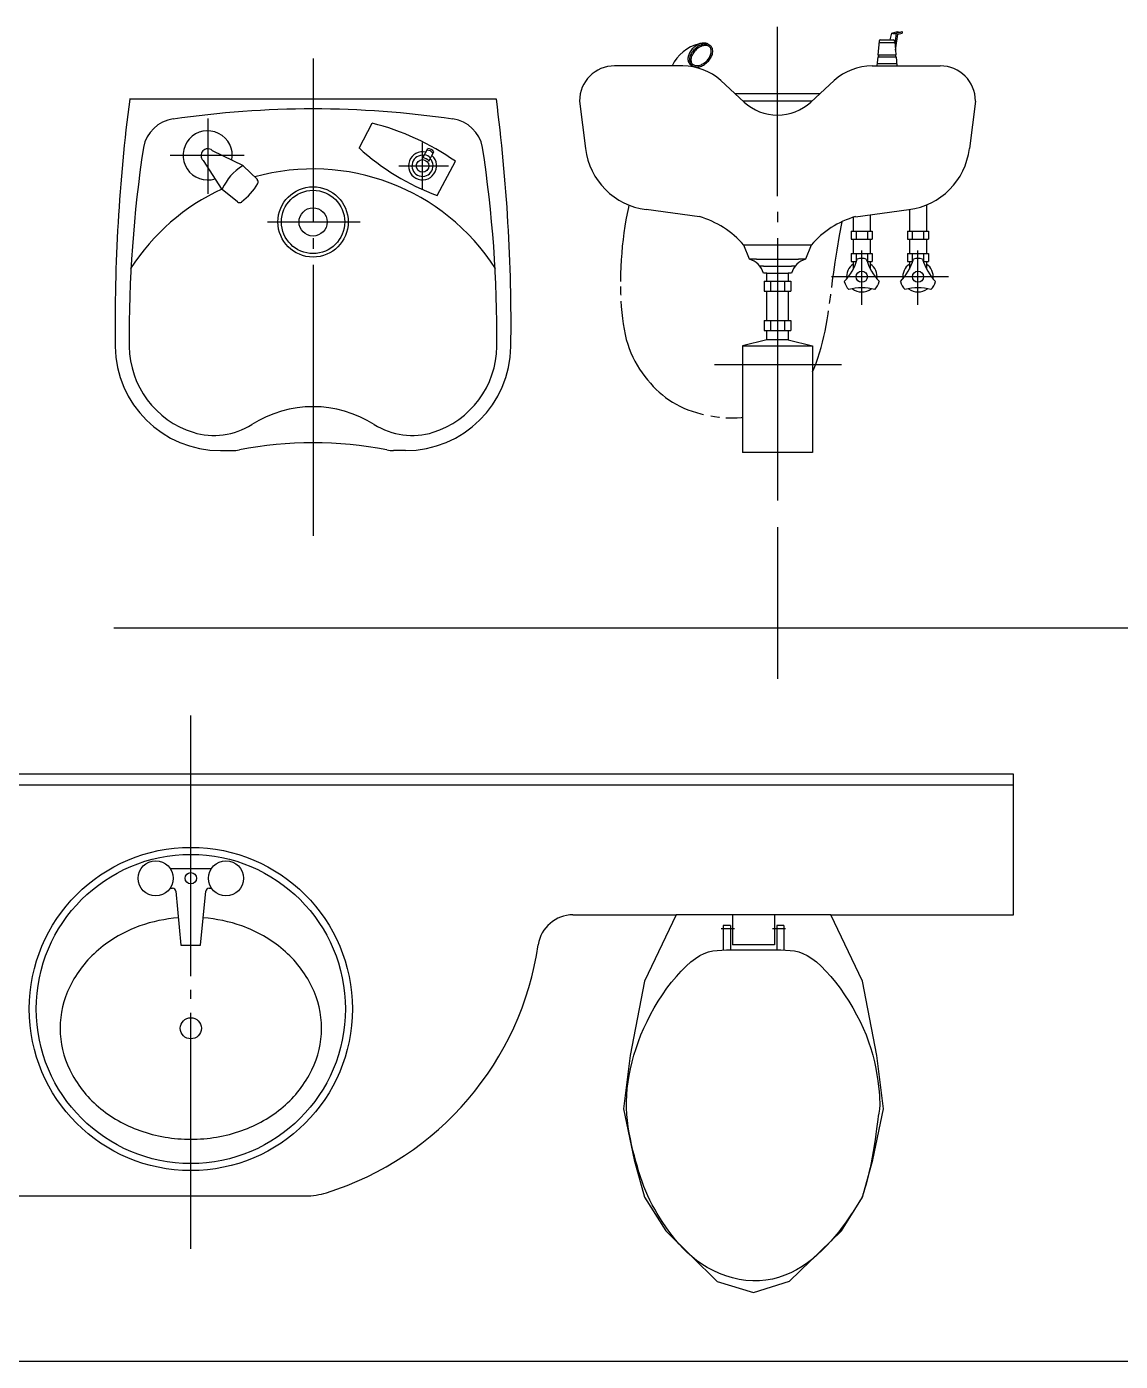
# Model space of a CAD drawing. Header units: inches. Extents: x -1249499 to 290957, y -589671 to 1013543.
# Drawn here: x -1134841 to -1133284, y 303067 to 304967 of the extents above; entities that cross this region are included whole.
import ezdxf

# ---------------------------------------------------------------- set-up
doc = ezdxf.new("R2010")
doc.units = ezdxf.units.IN
doc.header["$MEASUREMENT"] = 0
doc.layers.add('4', color=4, linetype='Continuous')
doc.layers.add('5', color=5, linetype='Continuous')

msp = doc.modelspace()

# ---------------------------------------------------------------- linework, layer by layer
at = {"layer": '4'}
for p, q in [((-1133611.7, 304948), (-1133609.2, 304957.3)), ((-1133609.2, 304957.3), (-1133601.3, 304959.5)), ((-1133604.6, 304942.1), (-1133602.4, 304957.3)), ((-1133603.8, 304932.9), (-1133600.5, 304955.8)), ((-1133602.4, 304957.3), (-1133594.6, 304959.5)), ((-1133600.5, 304955.8), (-1133594.6, 304957.4)), ((-1133594.6, 304959.5), (-1133594.6, 304957.4)), ((-1133870.4, 304941.5), (-1133869.2, 304940.7)), ((-1133627.3, 304946.2), (-1133629, 304926.2)), ((-1133627.5, 304944), (-1133604.8, 304944)), ((-1133625.3, 304948), (-1133607, 304948)), ((-1133605, 304946.2), (-1133603.3, 304926.3)), ((-1133629.2, 304923.5), (-1133630.3, 304910.8)), ((-1133629.2, 304923.5), (-1133603.1, 304923.5)), ((-1133629, 304926.3), (-1133603.3, 304926.3)), ((-1133628.1, 304926.3), (-1133628.3, 304923.5)), ((-1133604.1, 304926.3), (-1133603.9, 304923.5)), ((-1133603.1, 304923.5), (-1133602, 304910.8)), ((-1133906.6, 304910.8), (-1134003.7, 304910.8)), ((-1133894.3, 304911.7), (-1133892, 304910.3)), ((-1133637.2, 304910.8), (-1133540.2, 304910.8)), ((-1133630, 304914), (-1133602.3, 304914)), ((-1133852.6, 304889.8), (-1133819.2, 304859.2)), ((-1133691.3, 304889.8), (-1133724.6, 304859.2)), ((-1134172, 304863.4), (-1134694.1, 304863.4)), ((-1134053.7, 304860.8), (-1134045.2, 304793)), ((-1133712, 304870.8), (-1133831.9, 304870.8)), ((-1133722.9, 304860.8), (-1133821, 304860.8)), ((-1133490.2, 304860.8), (-1133498.7, 304793)), ((-1134367.6, 304793.9), (-1134348.8, 304829.2)), ((-1134576.7, 304790.6), (-1134532.6, 304768.9)), ((-1134276.8, 304780), (-1134269.7, 304793.3)), ((-1134268, 304775.3), (-1134260.9, 304788.6)), ((-1134589.4, 304776.3), (-1134562.7, 304735.1)), ((-1134512.3, 304748.9), (-1134532.3, 304768.6)), ((-1134256.4, 304726.1), (-1134230.4, 304775.1)), ((-1134540.5, 304717.3), (-1134562.4, 304734.8)), ((-1133559.8, 304712.9), (-1133559.8, 304675.5)), ((-1133883, 304696.2), (-1133959, 304706.2)), ((-1133664.1, 304695.2), (-1133664.1, 304675.5)), ((-1133660.8, 304696.2), (-1133584.9, 304706.2)), ((-1133639.8, 304699), (-1133639.8, 304675.5)), ((-1133584.1, 304706.3), (-1133584.1, 304675.5)), ((-1133666.9, 304675.5), (-1133636.9, 304675.5)), ((-1133666.9, 304675.5), (-1133666.9, 304664.1)), ((-1133660, 304675.5), (-1133660, 304664.1)), ((-1133643.9, 304675.5), (-1133643.9, 304664.1)), ((-1133636.9, 304675.5), (-1133636.9, 304664.1)), ((-1133586.9, 304675.5), (-1133586.9, 304664.1)), ((-1133586.9, 304675.5), (-1133556.9, 304675.5)), ((-1133580, 304675.5), (-1133580, 304664.1)), ((-1133563.9, 304675.5), (-1133563.9, 304664.1)), ((-1133556.9, 304675.5), (-1133556.9, 304664.1)), ((-1133723.9, 304655.8), (-1133819.9, 304655.8)), ((-1133811.9, 304635.8), (-1133819.9, 304655.8)), ((-1133723.9, 304655.8), (-1133731.9, 304635.8)), ((-1133666.9, 304664.1), (-1133636.9, 304664.1)), ((-1133664.1, 304664.1), (-1133664.1, 304643.6)), ((-1133639.8, 304664.1), (-1133639.8, 304643.6)), ((-1133586.9, 304664.1), (-1133556.9, 304664.1)), ((-1133584.1, 304664.1), (-1133584.1, 304643.6)), ((-1133559.8, 304664.1), (-1133559.8, 304643.6)), ((-1133801.9, 304635.8), (-1133811.9, 304635.8)), ((-1133801.9, 304635.8), (-1133741.9, 304635.8)), ((-1133731.9, 304635.8), (-1133741.9, 304635.8)), ((-1133666.9, 304643.6), (-1133636.9, 304643.6)), ((-1133666.9, 304643.6), (-1133666.9, 304632.3)), ((-1133660, 304643.6), (-1133660, 304632.3)), ((-1133643.9, 304643.6), (-1133643.9, 304632.3)), ((-1133636.9, 304643.6), (-1133636.9, 304632.3)), ((-1133586.9, 304643.6), (-1133556.9, 304643.6)), ((-1133586.9, 304643.6), (-1133586.9, 304632.3)), ((-1133580, 304643.6), (-1133580, 304632.3)), ((-1133563.9, 304643.6), (-1133563.9, 304632.3)), ((-1133556.9, 304643.6), (-1133556.9, 304632.3)), ((-1133791.9, 304625.8), (-1133797, 304625.8)), ((-1133791.9, 304625.8), (-1133751.9, 304625.8)), ((-1133786.9, 304615.8), (-1133791.9, 304615.8)), ((-1133786.9, 304615.8), (-1133756.9, 304615.8)), ((-1133786.9, 304604.4), (-1133786.9, 304615.8)), ((-1133751.9, 304615.8), (-1133756.9, 304615.8)), ((-1133756.9, 304615.8), (-1133756.9, 304604.4)), ((-1133746.9, 304625.8), (-1133751.9, 304625.8)), ((-1133666.9, 304632.3), (-1133659.5, 304632.3)), ((-1133664.1, 304632.3), (-1133664.1, 304621.6)), ((-1133644.3, 304632.3), (-1133636.9, 304632.3)), ((-1133639.8, 304632.3), (-1133639.8, 304621.6)), ((-1133586.9, 304632.3), (-1133579.5, 304632.3)), ((-1133584.1, 304632.3), (-1133584.1, 304621.6)), ((-1133564.3, 304632.3), (-1133556.9, 304632.3)), ((-1133559.8, 304632.3), (-1133559.8, 304621.6)), ((-1133791, 304604.4), (-1133752.9, 304604.4)), ((-1133791, 304604.4), (-1133791, 304590.4)), ((-1133781.8, 304604.4), (-1133781.8, 304590.4)), ((-1133762.1, 304604.4), (-1133762.1, 304590.4)), ((-1133752.9, 304604.4), (-1133752.9, 304590.4)), ((-1133791, 304590.4), (-1133752.9, 304590.4)), ((-1133786.9, 304548.3), (-1133786.9, 304590.4)), ((-1133756.9, 304590.4), (-1133756.9, 304548.3)), ((-1133791, 304548.3), (-1133752.9, 304548.3)), ((-1133791, 304548.3), (-1133791, 304534.3)), ((-1133781.8, 304548.3), (-1133781.8, 304534.3)), ((-1133762.1, 304548.3), (-1133762.1, 304534.3)), ((-1133752.9, 304548.3), (-1133752.9, 304534.3)), ((-1133786.9, 304520.8), (-1133821.9, 304512.2)), ((-1133791, 304534.3), (-1133752.9, 304534.3)), ((-1133786.9, 304520.8), (-1133786.9, 304534.3)), ((-1133756.9, 304520.8), (-1133786.9, 304520.8)), ((-1133756.9, 304534.3), (-1133756.9, 304520.8)), ((-1133756.9, 304520.8), (-1133721.9, 304512.2)), ((-1133821.9, 304512.2), (-1133721.9, 304512.2)), ((-1133821.9, 304512.2), (-1133821.9, 304360.8)), ((-1133721.9, 304512.2), (-1133721.9, 304360.8)), ((-1134564.8, 304363.4), (-1134547.6, 304363.4)), ((-1134301.3, 304363.4), (-1134318.5, 304363.4)), ((-1133721.9, 304360.8), (-1133821.9, 304360.8)), ((-1133436, 303902.8), (-1135056, 303902.8)), ((-1133436, 303702.8), (-1133436, 303902.8)), ((-1135057, 303887.8), (-1133436, 303887.8)), ((-1134636.3, 303768.8), (-1134577.7, 303768.8)), ((-1134636.3, 303740.8), (-1134633.2, 303740.8)), ((-1134580.8, 303740.8), (-1134577.7, 303740.8)), ((-1134628.2, 303736.3), (-1134621, 303659.8)), ((-1134593, 303659.8), (-1134585.8, 303736.3)), ((-1134063, 303702.8), (-1133916, 303702.8)), ((-1133916, 303702.8), (-1133961, 303608.6)), ((-1133696, 303702.8), (-1133916, 303702.8)), ((-1133836, 303702.8), (-1133836, 303660.2)), ((-1133776, 303702.8), (-1133776, 303660.2)), ((-1133651, 303608.6), (-1133696, 303702.8)), ((-1133696, 303702.8), (-1133436, 303702.8)), ((-1133839, 303687.7), (-1133849, 303687.7)), ((-1133849, 303687.7), (-1133849, 303652.8)), ((-1133839, 303687.7), (-1133839, 303652.8)), ((-1133773, 303687.7), (-1133773, 303652.8)), ((-1133763, 303687.7), (-1133773, 303687.7)), ((-1133763, 303687.7), (-1133763, 303652.8)), ((-1133833.1, 303682.7), (-1133852.3, 303682.7)), ((-1133760.3, 303682.7), (-1133778.8, 303682.7)), ((-1134621, 303659.8), (-1134593, 303659.8)), ((-1133776, 303660.2), (-1133836, 303660.2)), ((-1133961, 303608.6), (-1133981.4, 303502.6)), ((-1133630.6, 303502.6), (-1133651, 303608.6)), ((-1133981.4, 303502.6), (-1133991, 303426.8)), ((-1133621, 303426.8), (-1133630.6, 303502.6)), ((-1133991, 303426.8), (-1133976, 303354.1)), ((-1133636, 303354.1), (-1133621, 303426.8)), ((-1133976, 303354.1), (-1133961, 303301.2)), ((-1133651, 303301.2), (-1133636, 303354.1)), ((-1135056, 303302.8), (-1134443.6, 303302.8)), ((-1133961, 303301.2), (-1133931, 303253.1)), ((-1133681, 303253.1), (-1133651, 303301.2)), ((-1133931, 303253.1), (-1133857.7, 303181.2)), ((-1133754.7, 303181.4), (-1133681, 303253.1)), ((-1133857.7, 303181.2), (-1133806, 303165.2)), ((-1133806, 303165.2), (-1133754.7, 303181.4))]:
    msp.add_line(p, q, dxfattribs=at)
for points in [[(-1133892, 304910.3, 0.07724), (-1133889.3, 304909.3, 0.106733), (-1133882.9, 304909.6, 0.072961), (-1133877.2, 304911.9, 0.059433), (-1133871.5, 304916.3, 0.059433), (-1133867.1, 304921.9, 0.072961), (-1133864.6, 304927.5, 0.106733), (-1133864.3, 304933.9, 0.155407), (-1133866.9, 304939, 0.155407), (-1133871.9, 304941.7, 0.106733), (-1133878.3, 304941.4, 0.072961), (-1133884, 304939.1, 0.059433), (-1133889.6, 304934.7, 0.059433), (-1133894.1, 304929.2, 0.072961), (-1133896.6, 304923.5, 0.106733), (-1133896.9, 304917.1, 0.155407), (-1133894.3, 304912, 0.155407)], [(-1133896.6, 304913.4, 0.07724), (-1133894.3, 304911.7, 0.106733)], [(-1133894.3, 304912, 0.04396), (-1133893.1, 304910.9, 0.106733)]]:
    msp.add_lwpolyline(points, format="xyb", dxfattribs=at)
msp.add_lwpolyline([(-1133892.9, 304913.4, 0.155407), (-1133888.9, 304911.3, 0.106733), (-1133883.4, 304911.5, 0.072961), (-1133878.2, 304913.7, 0.059433), (-1133872.9, 304917.7, 0.059433), (-1133868.8, 304922.9, 0.072961), (-1133866.6, 304928.1, 0.106733), (-1133866.3, 304933.6, 0.155407), (-1133868.3, 304937.6, 0.155407), (-1133872.3, 304939.7, 0.106733), (-1133877.8, 304939.5, 0.072961), (-1133883, 304937.3, 0.059433), (-1133888.2, 304933.3, 0.059433), (-1133892.4, 304928.1, 0.072961), (-1133894.6, 304923, 0.106733), (-1133894.9, 304917.4, 0.155407)], format="xyb", close=True, dxfattribs=at)
for points in [[(-1133983.4, 304712.6), (-1133984.2, 304709.3), (-1133986, 304700.7), (-1133987.7, 304691.8), (-1133989.2, 304682.6), (-1133990.6, 304673.3), (-1133991.7, 304663.8), (-1133992.8, 304654.1), (-1133993.6, 304644.4), (-1133994.3, 304634.7), (-1133994.9, 304624.9), (-1133995.2, 304615.1), (-1133995.4, 304605.5), (-1133995.4, 304603.8)], [(-1133694.7, 304595.2), (-1133693.4, 304605.4), (-1133691.7, 304617.4), (-1133689.7, 304631.5), (-1133687, 304648.6), (-1133683.5, 304669.2), (-1133680, 304689)], [(-1133995.4, 304596.8), (-1133995.4, 304595.9), (-1133995.2, 304586.5), (-1133995.1, 304584.5)], [(-1133697.7, 304572.8), (-1133697.3, 304575.4), (-1133696, 304584.8), (-1133695.9, 304585.9)], [(-1133994.8, 304575.8), (-1133994.3, 304568.4), (-1133993.6, 304559.8), (-1133992.7, 304551.5), (-1133991.6, 304543.5), (-1133990.3, 304535.9), (-1133988.8, 304528.6), (-1133987.1, 304521.6), (-1133985.1, 304514.9), (-1133982.9, 304508.5), (-1133980.5, 304502.3), (-1133977.8, 304496.2), (-1133974.9, 304490.4), (-1133971.7, 304484.7), (-1133968.3, 304479.2), (-1133964.7, 304473.9), (-1133960.9, 304468.8), (-1133957, 304463.8), (-1133952.9, 304459.1), (-1133948.8, 304454.7), (-1133944.5, 304450.4), (-1133940.2, 304446.3), (-1133935.8, 304442.5), (-1133931.2, 304438.9), (-1133926.4, 304435.5), (-1133921.4, 304432.2), (-1133916.3, 304429.2), (-1133910.9, 304426.5), (-1133905.3, 304423.9), (-1133899.4, 304421.5), (-1133893.4, 304419.3), (-1133887.2, 304417.4), (-1133880.9, 304415.6), (-1133877.1, 304414.7)], [(-1133721.9, 304475.5), (-1133719.6, 304480.7), (-1133716.8, 304487.7), (-1133714.3, 304494.9), (-1133711.9, 304502.4), (-1133709.7, 304510), (-1133707.7, 304517.8), (-1133705.9, 304525.6), (-1133704.2, 304533.4), (-1133702.7, 304541.4), (-1133701.2, 304549.4), (-1133699.9, 304557.8), (-1133699.2, 304562.1)], [(-1133866.8, 304412.6), (-1133861.7, 304411.8), (-1133855.2, 304410.9), (-1133854.3, 304410.9)], [(-1133845.5, 304410.2), (-1133842.4, 304410), (-1133835.9, 304410), (-1133829.5, 304410.1), (-1133823, 304410.6), (-1133821.9, 304410.7)]]:
    msp.add_lwpolyline(points, dxfattribs=at)
msp.add_lwpolyline([(-1133723.2, 303640.8), (-1133716.6, 303635.8), (-1133709.9, 303629.7), (-1133703, 303622.8), (-1133696.2, 303615.2), (-1133689.4, 303606.9), (-1133682.7, 303598.2), (-1133676.3, 303589.1), (-1133670.3, 303579.7), (-1133664.6, 303570.3), (-1133659.3, 303560.7), (-1133654.4, 303551.2), (-1133650, 303541.5), (-1133645.9, 303531.9), (-1133642.3, 303522.2), (-1133639.1, 303512.6), (-1133636.3, 303502.9), (-1133634, 303493.4), (-1133632, 303484.1), (-1133630.4, 303475.1), (-1133629.2, 303466.5), (-1133628.2, 303458.6), (-1133627.4, 303451.5), (-1133626.9, 303445.3), (-1133626.6, 303440.2), (-1133626.4, 303436.1), (-1133626.3, 303433), (-1133626.4, 303430.5), (-1133626.6, 303428.3), (-1133626.9, 303426.1), (-1133627.3, 303423.6), (-1133627.8, 303420.4), (-1133628.5, 303416.4), (-1133629.2, 303411.3), (-1133630, 303405.1), (-1133631, 303398.1), (-1133632, 303390.6), (-1133633.1, 303382.5), (-1133634.3, 303374.3), (-1133635.6, 303366), (-1133637.1, 303357.8), (-1133638.6, 303350), (-1133640.1, 303342.6), (-1133641.7, 303335.6), (-1133643.3, 303329.2), (-1133644.8, 303323.4), (-1133646.2, 303318.2), (-1133647.5, 303313.7), (-1133648.6, 303310), (-1133649.4, 303307.1), (-1133650.2, 303304.8), (-1133650.8, 303302.9), (-1133651.5, 303301.3), (-1133652.3, 303299.7), (-1133653.3, 303297.9), (-1133654.6, 303295.8), (-1133656.3, 303293.2), (-1133658.4, 303289.8), (-1133660.9, 303285.7), (-1133663.9, 303281.1), (-1133667.3, 303276), (-1133671.1, 303270.4), (-1133675.3, 303264.4), (-1133679.9, 303258.2), (-1133684.8, 303251.8), (-1133690.1, 303245.2), (-1133695.8, 303238.6), (-1133701.8, 303232.1), (-1133708.1, 303225.6), (-1133714.8, 303219.3), (-1133721.8, 303213.3), (-1133729.1, 303207.6), (-1133736.8, 303202.4), (-1133744.7, 303197.6), (-1133753, 303193.4), (-1133761.5, 303189.8), (-1133770.3, 303186.7), (-1133779.2, 303184.4), (-1133788.4, 303182.8), (-1133797.7, 303181.9), (-1133807.2, 303181.8), (-1133816.8, 303182.5), (-1133826.4, 303184), (-1133836, 303186.3), (-1133845.4, 303189.1), (-1133854.5, 303192.6), (-1133863.4, 303196.6), (-1133871.8, 303201), (-1133879.8, 303205.9), (-1133887.2, 303211), (-1133894, 303216.5), (-1133900.4, 303222.2), (-1133906.3, 303228.1), (-1133911.8, 303234.2), (-1133917, 303240.3), (-1133921.9, 303246.6), (-1133926.5, 303252.8), (-1133931, 303259), (-1133935.2, 303265.2), (-1133939.2, 303271.4), (-1133943.1, 303277.6), (-1133946.7, 303283.9), (-1133950.1, 303290.2), (-1133953.4, 303296.6), (-1133956.4, 303303.1), (-1133959.3, 303309.6), (-1133962, 303316.3), (-1133964.5, 303323.2), (-1133966.9, 303330.1), (-1133969.2, 303337.2), (-1133971.4, 303344.6), (-1133973.5, 303352), (-1133975.6, 303359.7), (-1133977.6, 303367.6), (-1133979.5, 303375.8), (-1133981.3, 303384.1), (-1133982.9, 303392.5), (-1133984.3, 303401.2), (-1133985.4, 303409.9), (-1133986.2, 303418.8), (-1133986.7, 303427.9), (-1133986.7, 303437), (-1133986.4, 303446.2), (-1133985.7, 303455.5), (-1133984.6, 303464.9), (-1133983.1, 303474.3), (-1133981.2, 303483.8), (-1133978.9, 303493.4), (-1133976.3, 303503), (-1133973.3, 303512.6), (-1133969.9, 303522.3), (-1133966.2, 303531.9), (-1133962.1, 303541.6), (-1133957.6, 303551.2), (-1133952.7, 303560.8), (-1133947.4, 303570.3), (-1133941.7, 303579.8), (-1133935.6, 303589.1), (-1133929.2, 303598.2), (-1133922.6, 303606.9), (-1133915.8, 303615.2), (-1133908.9, 303622.8), (-1133902.1, 303629.7), (-1133895.3, 303635.8), (-1133888.7, 303640.8), (-1133882.3, 303644.8), (-1133876.1, 303647.8), (-1133870, 303649.9), (-1133863.9, 303651.3), (-1133857.6, 303652.2), (-1133851.2, 303652.7), (-1133844.5, 303652.8), (-1133837.4, 303652.8), (-1133829.9, 303652.8), (-1133822, 303652.8), (-1133813.9, 303652.8), (-1133805.7, 303652.8), (-1133797.5, 303652.8), (-1133789.4, 303652.8), (-1133781.6, 303652.8), (-1133774.1, 303652.8), (-1133767, 303652.8), (-1133760.4, 303652.7), (-1133754, 303652.2), (-1133747.8, 303651.3), (-1133741.7, 303649.9), (-1133735.6, 303647.8), (-1133729.5, 303644.8)], close=True, dxfattribs=at)
for centre, radius in [((-1134277.2, 304768.5), 9), ((-1134433, 304688.7), 50), ((-1134433, 304688.7), 45), ((-1134433, 304688.7), 20), ((-1133651.9, 304610.8), 8.01), ((-1133571.9, 304610.8), 8.01), ((-1134607, 303568.8), 230), ((-1134607, 303568.8), 220), ((-1134657, 303754.8), 25), ((-1134557, 303754.8), 25), ((-1134607, 303754.8), 8), ((-1134607, 303541.3), 15)]:
    msp.add_circle(centre, radius, dxfattribs=at)
for centre, radius, start, end in [((-1133605.8, 304965), 8.36, 246.1964, 293.8036), ((-1133597.9, 304967.2), 8.36, 246.1964, 277.2395), ((-1133870.7, 304886.9), 56.5, 103.013, 154.9438), ((-1133870.9, 304914.7), 30, 120.9244, 134.5293), ((-1133875.3, 304922.2), 21.3, 104.2324, 120.9244), ((-1133876.8, 304928.1), 15.2, 79.8633, 104.2324), ((-1133875.8, 304933.8), 9.4, 54.5977, 79.8633), ((-1133625.3, 304946), 2, 90, 175.1685), ((-1133607, 304946), 2, 4.8317, 90), ((-1133884.2, 304920.9), 15.2, 164.8262, 189.1953), ((-1133889.9, 304920), 9.4, 189.1953, 224.5293), ((-1133878.2, 304919.3), 21.3, 148.1342, 164.8262), ((-1133870.9, 304914.7), 30, 134.5293, 148.1342), ((-1134003.7, 304860.8), 50, 90, 180), ((-1133906.6, 304830.8), 80, 47.4767, 90), ((-1133855.6, 304838.5), 80.2, 116.7423, 117.5926), ((-1133637.2, 304830.8), 80, 90, 132.5233), ((-1133540.2, 304860.8), 50, 0, 90), ((-1132201.1, 304540.2), 2513.8, 172.6128, 180.6563), ((-1136665, 304540.2), 2513.8, 359.3437, 7.3872), ((-1134427, 303385.5), 1464.1, 90.2358, 98.0561), ((-1134439.1, 303385.5), 1464.1, 81.9439, 89.7642), ((-1133771.9, 304910.8), 70, 227.4767, 270), ((-1133771.9, 304910.8), 70, 270, 312.5233), ((-1134625.2, 304785.7), 50, 98.0561, 169.4685), ((-1134432.2, 304490.1), 349.1, 54.6908, 76.1884), ((-1134240.9, 304785.7), 50, 10.5315, 81.9439), ((-1134583, 304783.4), 35, 349.0425, 287.7), ((-1132887.7, 304523.4), 1807.2, 171.3627, 180.3715), ((-1134583, 304783.4), 9.53, 48.3713, 228.3713), ((-1134133.5, 305052.9), 349.1, 227.8875, 249.3852), ((-1134277.2, 304768.5), 20, 76.5155, 47.5605), ((-1134271.4, 304779.5), 11.5, 36.2665, 87.8095), ((-1134270.2, 304781.8), 11.5, 36.2665, 87.8095), ((-1135978.4, 304523.4), 1807.2, 359.6285, 8.6373), ((-1133945.9, 304805.4), 100, 187.1257, 262.5054), ((-1133597.9, 304805.4), 100, 277.4946, 352.8743), ((-1134493.8, 304704.3), 75.4, 121.885, 155.1962), ((-1134534.5, 304766.5), 3, 44.6551, 51.5976), ((-1134277.2, 304768.5), 15, 81.5092, 42.5668), ((-1134277.2, 304768.5), 11.5, 36.2665, 87.8095), ((-1134275.1, 304772.7), 11.5, 36.2665, 87.8095), ((-1134433, 304455.1), 309, 32.8212, 105.6015), ((-1134515.9, 304745.4), 5, 333.0674, 44.6551), ((-1134433, 304455.1), 309, 114.8549, 147.1788), ((-1134560.5, 304737.2), 3, 225.145, 232.0874), ((-1134610, 304807.4), 117.6, 309.838, 326.9046), ((-1134537.4, 304721.2), 5, 232.0874, 303.6752), ((-1133919.6, 304569.7), 131.7, 40.8164, 73.8722), ((-1133624.3, 304569.7), 131.7, 106.1278, 139.1836), ((-1133819.6, 304608.1), 28.7, 15.524, 74.476), ((-1133724.2, 304608.1), 28.7, 105.524, 164.476), ((-1133732.7, 304657.4), 77.4, 316.1647, 343.8353), ((-1133651.9, 304610.8), 25.9, 75.573, 104.427), ((-1133571.1, 304657.4), 77.4, 196.1647, 223.8353), ((-1133652.7, 304657.4), 77.4, 316.1647, 343.8353), ((-1133571.9, 304610.8), 25.9, 75.573, 104.427), ((-1133491.1, 304657.4), 77.4, 196.1647, 223.8353), ((-1133651.9, 304610.8), 21.7, 124.0935, 188.1823), ((-1133651.9, 304610.8), 21.7, 351.8177, 55.9065), ((-1133571.9, 304610.8), 21.7, 124.0935, 188.1823), ((-1133571.9, 304610.8), 21.7, 351.8177, 55.9065), ((-1133651.9, 304610.8), 25.9, 195.573, 224.427), ((-1133651.9, 304610.8), 25.9, 315.573, 344.427), ((-1133571.9, 304610.8), 25.9, 195.573, 224.427), ((-1133571.9, 304610.8), 25.9, 315.573, 344.427), ((-1133651.9, 304517.5), 77.4, 76.1647, 103.8353), ((-1133651.9, 304610.8), 21.7, 231.8177, 308.1823), ((-1133571.9, 304517.5), 77.4, 76.1647, 103.8353), ((-1133571.9, 304610.8), 21.7, 231.8177, 308.1823), ((-1134564.8, 304513.4), 150, 180.766, 270), ((-1134564.8, 304513.4), 130, 180.766, 252.5236), ((-1134301.3, 304513.4), 150, 270, 359.234), ((-1134301.3, 304513.4), 130, 287.4764, 359.234), ((-1134433, 304263.4), 162.4, 57.548, 122.452), ((-1134573.8, 304484.8), 100, 252.5236, 302.452), ((-1134292.2, 304484.8), 100, 237.548, 287.4764), ((-1134433, 303830.7), 543.9, 78.8799, 101.1201), ((-1134547.6, 304413.4), 50, 270, 281.1201), ((-1134318.5, 304413.4), 50, 258.8799, 270), ((-1134633.2, 303735.8), 5, 5.3909, 90), ((-1134580.8, 303735.8), 5, 90, 174.6091), ((-1134063, 303652.8), 50, 90, 171.6404), ((-1134617.4, 303510.5), 187.1, 109.3849, 130.3466), ((-1134607, 303480.9), 218.4, 94.6377, 109.3849), ((-1134607, 303480.9), 218.4, 70.6151, 85.3623), ((-1134596.6, 303510.5), 187.1, 49.6534, 70.6151), ((-1134633.4, 303529.3), 162.4, 130.3466, 154.0053), ((-1134580.6, 303529.3), 162.4, 25.9947, 49.6534), ((-1134543.7, 303723.5), 435.9, 287.3354, 351.6404), ((-1134658.1, 303541.3), 134.9, 154.0053, 180), ((-1134555.9, 303541.3), 134.9, 0, 25.9947), ((-1134658.1, 303541.3), 134.9, 180, 205.9947), ((-1134555.9, 303541.3), 134.9, 334.0053, 0), ((-1134633.4, 303553.4), 162.4, 205.9947, 229.6534), ((-1134580.6, 303553.4), 162.4, 310.3466, 334.0053), ((-1134617.4, 303572.2), 187.1, 229.6534, 250.6151), ((-1134596.6, 303572.2), 187.1, 289.3849, 310.3466), ((-1134607, 303601.8), 218.4, 250.6151, 270), ((-1134607, 303601.8), 218.4, 270, 289.3849), ((-1134443.6, 303402.8), 100, 270, 287.3354)]:
    msp.add_arc(centre, radius, start, end, dxfattribs=at)
at = {"layer": '5'}
for p, q in [((-1133771.9, 304725.6), (-1133771.9, 304966.5)), ((-1134433, 304921.5), (-1134433, 304689.4)), ((-1134583, 304835.8), (-1134583, 304728.8)), ((-1134277.2, 304735.7), (-1134277.2, 304801.8)), ((-1134531, 304783.4), (-1134636.5, 304783.4)), ((-1134311.1, 304768.5), (-1134240, 304768.5)), ((-1133771.9, 304703.1), (-1133771.9, 304688.2)), ((-1134498.1, 304688.7), (-1134365.8, 304688.7)), ((-1134433, 304665.4), (-1134433, 304650.4)), ((-1133771.9, 304665.7), (-1133771.9, 304292.5)), ((-1133651.9, 304570.7), (-1133651.9, 304648.2)), ((-1133571.9, 304570.7), (-1133571.9, 304648.2)), ((-1134433, 304627.9), (-1134433, 304242.2)), ((-1133528.7, 304610.8), (-1133695.2, 304610.8)), ((-1133771.9, 304583), (-1133771.9, 304323.8)), ((-1133680.9, 304485.5), (-1133861.5, 304485.5)), ((-1133771.9, 304254.3), (-1133771.9, 304038.4)), ((-1132743.3, 304110.8), (-1134716.7, 304110.8)), ((-1134607, 303615.6), (-1134607, 303986.6)), ((-1134607, 303583.2), (-1134607, 303596.1)), ((-1134607, 303227.5), (-1134607, 303563.2)), ((-1130811.8, 303067.4), (-1136895.6, 303067.4))]:
    msp.add_line(p, q, dxfattribs=at)

doc.saveas('drawing.dxf')
